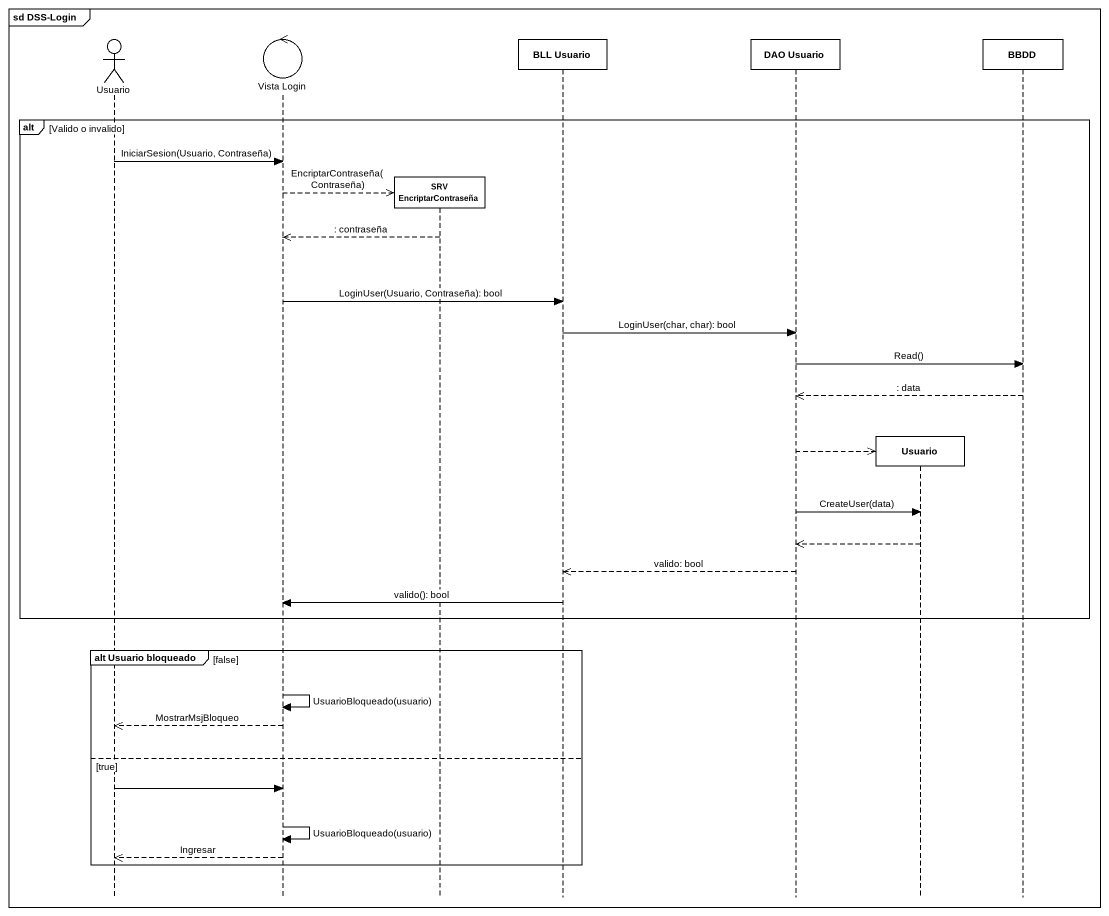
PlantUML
@startuml
mainframe sd DSS-Login
hide footbox
actor Usuario
control "Vista Login" as Vista_Login
participant "SRV EncriptarContraseña" as SRV_EncriptarContraseña
participant "BLL Usuario" as BLL_Usuario
participant "DAO Usuario" as DAO_Usuario
participant "Usuario" as Usuario_2
participant BBDD

alt Valido o invalido
  Usuario -> Vista_Login : IniciarSesion(Usuario, Contraseña)
  Vista_Login -->> SRV_EncriptarContraseña ** : EncriptarContraseña(Contraseña)
  SRV_EncriptarContraseña -->> Vista_Login : : contraseña
  Vista_Login -> BLL_Usuario : LoginUser(Usuario, Contraseña): bool
  BLL_Usuario -> DAO_Usuario : LoginUser(char, char): bool
  DAO_Usuario -> BBDD : Read()
  BBDD -->> DAO_Usuario : : data
  DAO_Usuario -->> Usuario_2 **
  DAO_Usuario -> Usuario_2 : CreateUser(data)
  Usuario_2 -->> DAO_Usuario
  DAO_Usuario -->> BLL_Usuario : valido: bool
  BLL_Usuario -> Vista_Login : valido(): bool
end
group alt Usuario bloqueado [false]
  Vista_Login -> Vista_Login : UsuarioBloqueado(usuario)
  Vista_Login -->> Usuario : MostrarMsjBloqueo
else true
  Usuario -> Vista_Login
  Vista_Login -> Vista_Login : UsuarioBloqueado(usuario)
  Vista_Login -->> Usuario : Ingresar
end
@enduml
